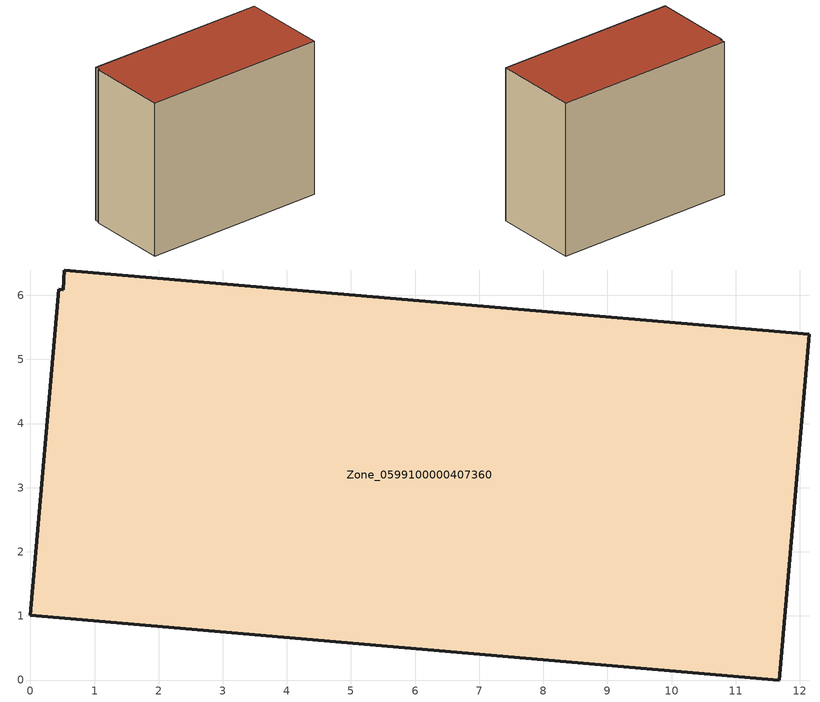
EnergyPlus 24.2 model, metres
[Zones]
Zone_0599100000407360
 floor ground (C_G): 0.51,6.09 0.53,6.39 12.14,5.4 11.68,0 0,1.01 0.44,6.09 z0
 wall outside (C_F): 0,1.01 11.68,0 12.14,5.4 0.53,6.39 0.51,6.09 0.44,6.09 0,1.01 z0:9.96
 roof outside (C_R): 0.53,6.39 0.51,6.09 0.44,6.09 0,1.01 11.68,0 12.14,5.4 z9.96
[BUILDING]
Pand.0599100000407360: North Axis=0; Terrain=City; Loads Convergence Tolerance Value=0.04; Temperature Convergence Tolerance Value=0.4; Solar Distribution=FullExterior; Maximum Number of Warmup Days=25; Minimum Number of Warmup Days=1
[Site:Location]
Rotterdam.The.Hague.AP_ZH_NLD Design_Conditions: Latitude=51.96; Longitude=4.45; Time Zone=1; Elevation=-4.5
[SITE:GROUNDTEMPERATURE:BUILDINGSURFACE]
18, 18, 18, 18, 18, 18, 18, 18, 18, 18, 18, 18
[MATERIAL] Thermal Absorptance=0.9; Solar Absorptance=0.7; Visible Absorptance=0.7
Name | Roughness | Thickness | Conductivity | Density | Specific Heat
G.TI.1992-2005 | MediumSmooth | 0.15 | 0.06 | 540 | 1210
F.TI.1992-2005 | Rough | 0.3 | 0.12 | 1920 | 840
R.TI.1992-2005 | MediumRough | 0.2 | 0.08 | 1500 | 1000
[CONSTRUCTION]
C_G: G.TI.1992-2005
C_F: F.TI.1992-2005
C_R: R.TI.1992-2005
[ZONE]
Zone_0599100000407360: Type=1; Multiplier=1; Ceiling Height=Autocalculate; Volume=Autocalculate; Floor Area=autocalculate; Part of Total Floor Area=Yes
[ZONEINFILTRATION:DESIGNFLOWRATE]
Infil_Zone_0599100000407360: Zone or ZoneList or Space or SpaceList=Zone_0599100000407360; Schedule=AlwaysOn; Design Flow Rate Calculation Method=Flow/Area; Flow Rate per Floor Area=0.0015; Constant Term Coefficient=1; Temperature Term Coefficient=0; Velocity Term Coefficient=0; Velocity Squared Term Coefficient=0
[HVACTEMPLATE:ZONE:IDEALLOADSAIRSYSTEM]
Zone_0599100000407360: Maximum Heating Supply Air Temperature=50; Minimum Cooling Supply Air Temperature=13; Maximum Heating Supply Air Humidity Ratio=0.0156; Minimum Cooling Supply Air Humidity Ratio=0.0077; Heating Limit=NoLimit; Cooling Limit=NoLimit; Dehumidification Control Type=ConstantSensibleHeatRatio; Cooling Sensible Heat Ratio=0.7; Dehumidification Setpoint=60; Humidification Control Type=None; Humidification Setpoint=30; Outdoor Air Method=None; Outdoor Air Flow Rate per Person=0.00944; Outdoor Air Flow Rate per Zone Floor Area=0; Outdoor Air Flow Rate per Zone=0; Demand Controlled Ventilation Type=None; Outdoor Air Economizer Type=NoEconomizer; Heat Recovery Type=None; Sensible Heat Recovery Effectiveness=0.7; Latent Heat Recovery Effectiveness=0.65
[ZONECONTROL:THERMOSTAT]
ThermostatControl_Zone_0599100000407360: Zone or ZoneList=Zone_0599100000407360; Control Type Schedule=DualSetpointControlType; Control 1=Thermostat_Zone_0599100000407360; Temperature Difference Between Cutout And Setpoint=0
[THERMOSTATSETPOINT:DUALSETPOINT]
Thermostat_Zone_0599100000407360: Heating Setpoint Temperature Schedule=HeatingSetpoint_Zone_0599100000407360; Cooling Setpoint Temperature Schedule=CoolingSetpoint_Zone_0599100000407360
[SCHEDULE:COMPACT]
HeatingSetpoint_Zone_0599100000407360: Through: 12/31, For: AllDays, Until: 24:00, 21
CoolingSetpoint_Zone_0599100000407360: Through: 12/31, For: AllDays, Until: 24:00, 24
DualSetpointControlType: Through: 12/31, For: AllDays, Until: 24:00, 4
AlwaysOn: Through: 12/31, For: AllDays, Until: 24:00, 1
